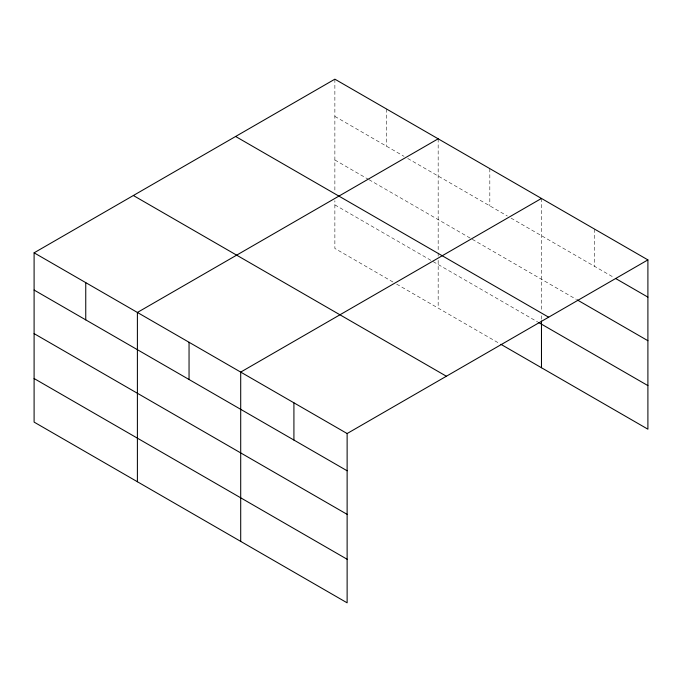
<?xml version="1.0" encoding="UTF-8"?>
<svg xmlns="http://www.w3.org/2000/svg" width="682" height="682" viewBox="0 0 682 682"><rect width="100%" height="100%" fill="white"/><g stroke="black" fill="none" stroke-linecap="round" stroke-linejoin="round"><path stroke-width="0.51" stroke-dasharray="3.41 2.56" d="M334.871 116.4L404.042 156.34M407.734 158.471L507.34 215.981M511.031 218.112L613.953 277.531M334.871 159.98L368.075 179.153M368.996 179.681L471.373 238.794M472.294 239.322L576.333 299.389M334.871 204.881L537.783 322.032M392.977 282.007L334.871 248.461L334.871 200.704M396.668 284.138L499.966 343.771M594.687 229.169L594.687 266.406M541.474 198.445L541.474 311.631M541.474 315.809L541.474 319.986M489.821 168.625L489.821 205.862M438.168 138.804L438.168 251.99M438.168 253.031L438.168 256.168M438.168 260.345L438.168 308.094M386.524 108.992L386.524 146.221M334.871 79.172L334.871 191.301"/><path stroke-width="1.02" d="M347.129 514.356L347.129 433.539L34.1 252.817L34.1 422.107L347.129 602.828L347.129 514.356L34.1 333.626M500.886 344.308L647.9 429.183L647.9 259.893L334.871 79.172L34.1 252.817M438.168 138.804L137.397 312.458L137.397 481.748M541.474 198.445L240.703 372.099L240.703 541.389M347.129 433.539L647.9 259.893M615.786 278.588L647.9 297.13M577.253 299.918L647.9 340.71M235.614 136.468L548.643 317.198M538.703 322.56L647.9 385.603M133.357 195.512L446.386 376.242M34.1 290.046L347.129 470.776M34.1 378.527L347.129 559.257M541.474 321.026L541.474 367.734M293.916 402.823L293.916 440.052M189.05 342.279L189.05 379.507M85.753 282.638L85.753 319.867"/></g></svg>
